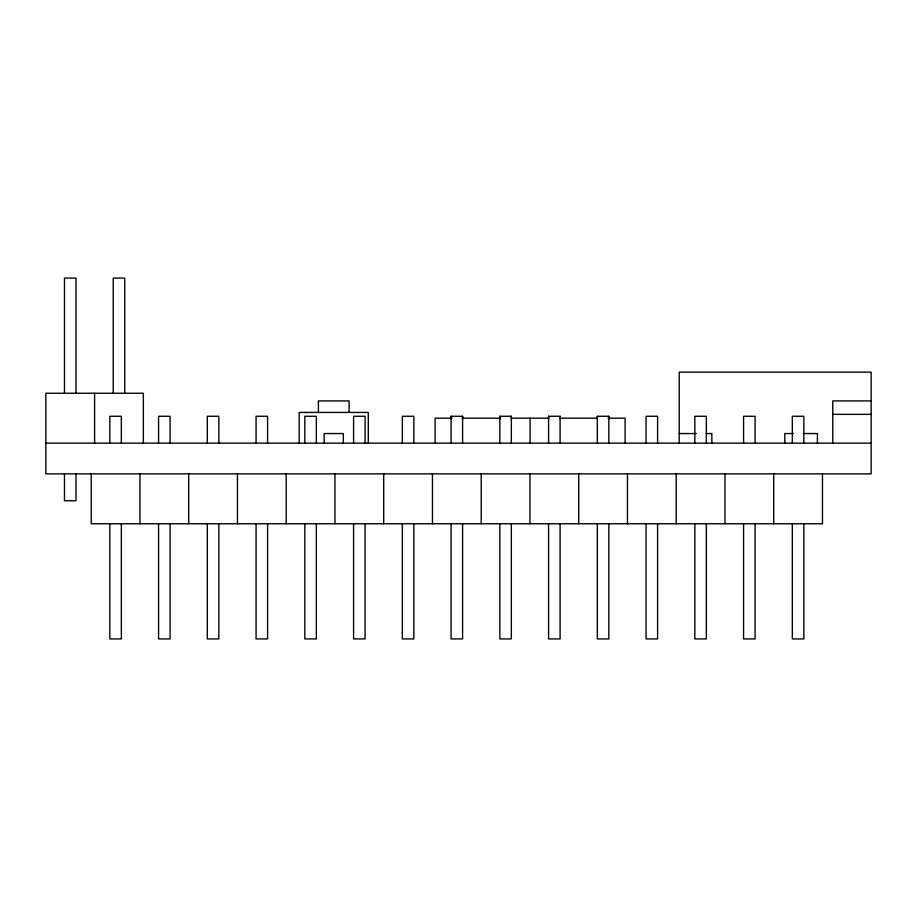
<?xml version="1.0" encoding="UTF-8"?>
<svg xmlns="http://www.w3.org/2000/svg" width="917" height="917" viewBox="0 0 917 917"><rect width="100%" height="100%" fill="white"/><g stroke="black" fill="none" stroke-linecap="round" stroke-linejoin="round"><path stroke-width="1.38" d="M91.207 473.86L91.207 523.756L822.469 523.756L822.469 473.86M109.822 523.756L109.822 638.92L121.342 638.92L121.342 523.756M109.822 442.957L109.822 416.272L121.342 416.272L121.342 442.957M139.957 523.756L139.957 473.86M158.572 523.756L158.572 638.92L170.092 638.92L170.092 523.756M158.572 442.957L158.572 416.272L170.092 416.272L170.092 442.957M188.707 523.756L188.707 473.86M207.322 523.756L207.322 638.92L218.842 638.92L218.842 523.756M207.322 442.957L207.322 416.272L218.842 416.272L218.842 442.957M237.457 523.756L237.457 473.86M256.072 523.756L256.072 638.92L267.592 638.92L267.592 523.756M256.072 442.957L256.072 416.272L267.592 416.272L267.592 442.957M286.207 523.756L286.207 473.86M304.822 523.756L304.822 638.92L316.342 638.92L316.342 523.756M304.822 442.957L304.822 416.272L316.342 416.272L316.342 442.957M334.957 523.756L334.957 473.86M353.584 523.756L353.584 638.92L365.092 638.92L365.092 523.756M353.584 442.957L353.584 416.272L365.092 416.272L365.092 442.957M383.707 523.756L383.707 473.86M402.334 523.756L402.334 638.92L413.842 638.92L413.842 523.756M402.334 442.957L402.334 416.272L413.842 416.272L413.842 442.957M432.457 523.756L432.457 473.86M451.084 523.756L451.084 638.92L462.592 638.92L462.592 523.756M451.084 442.957L451.084 416.272L462.592 416.272L462.592 419.08M462.592 442.957L462.592 416.272M481.207 523.756L481.207 473.86M499.834 523.756L499.834 638.92L511.342 638.92L511.342 523.756M499.834 442.957L499.834 416.272L511.342 416.272L511.342 419.08M511.342 442.957L511.342 416.272M529.957 523.756L529.957 473.86M548.584 523.756L548.584 638.92L560.092 638.92L560.092 523.756M548.584 442.957L548.584 416.272L560.092 416.272L560.092 419.08M560.092 442.957L560.092 416.272M578.707 523.756L578.707 473.86M597.334 523.756L597.334 638.92L608.842 638.92L608.842 523.756M597.334 442.957L597.334 416.272L608.842 416.272L608.842 442.957M627.457 523.756L627.457 473.86M646.084 523.756L646.084 638.92L657.592 638.92L657.592 523.756M646.084 442.957L646.084 416.272L657.592 416.272L657.592 442.957M676.207 523.756L676.207 473.86M694.834 523.756L694.834 638.92L706.342 638.92L706.342 523.756M694.834 442.957L694.834 416.272L706.342 416.272L706.342 442.957M724.969 523.756L724.969 473.86M743.584 523.756L743.584 638.92L755.092 638.92L755.092 523.756M743.584 442.957L743.584 416.272L755.092 416.272L755.092 442.957M773.719 523.756L773.719 473.86M792.334 523.756L792.334 638.92L803.842 638.92L803.842 523.756M792.334 442.957L792.334 416.272L803.842 416.272L803.842 442.957M871.15 400.924L832.762 400.924L832.762 443.14M832.762 414.358L871.15 414.358M452.104 418.198L435.094 418.198L435.094 443.14M462.03 418.198L500.315 418.198M511.652 418.198L548.526 418.198M559.863 418.198L596.738 418.198M608.074 418.198L625.096 418.198L625.096 443.14M679.222 433.546L696.244 433.546M706.17 433.546L711.844 433.546L711.844 443.14M793.297 433.546L784.78 433.546L784.78 443.14M803.223 433.546L817.414 433.546L817.414 443.14M45.85 443.14L871.15 443.14M679.222 443.14L679.222 372.13L871.15 372.13L871.15 473.86L45.85 473.86L45.85 393.244L143.35 393.244L143.35 443.14M608.842 416.272L608.842 419.08M597.334 416.272L597.334 419.08M548.584 416.272L548.584 419.08M530.095 418.198L530.095 443.14M499.834 416.272L499.834 419.08M451.084 416.272L451.084 419.08M368.29 443.14L368.29 412.432L299.194 412.432L299.194 443.14M349.102 412.432L349.102 400.924L318.394 400.924L318.394 412.432M343.336 443.14L343.336 433.546L324.148 433.546L324.148 443.14M124.735 393.244L124.735 278.08L113.215 278.08L113.215 393.244M94.6 393.244L94.6 443.14M75.985 393.244L75.985 278.08L64.465 278.08L64.465 393.244M75.985 474.043L75.985 500.728L64.465 500.728L64.465 474.043"/></g></svg>
